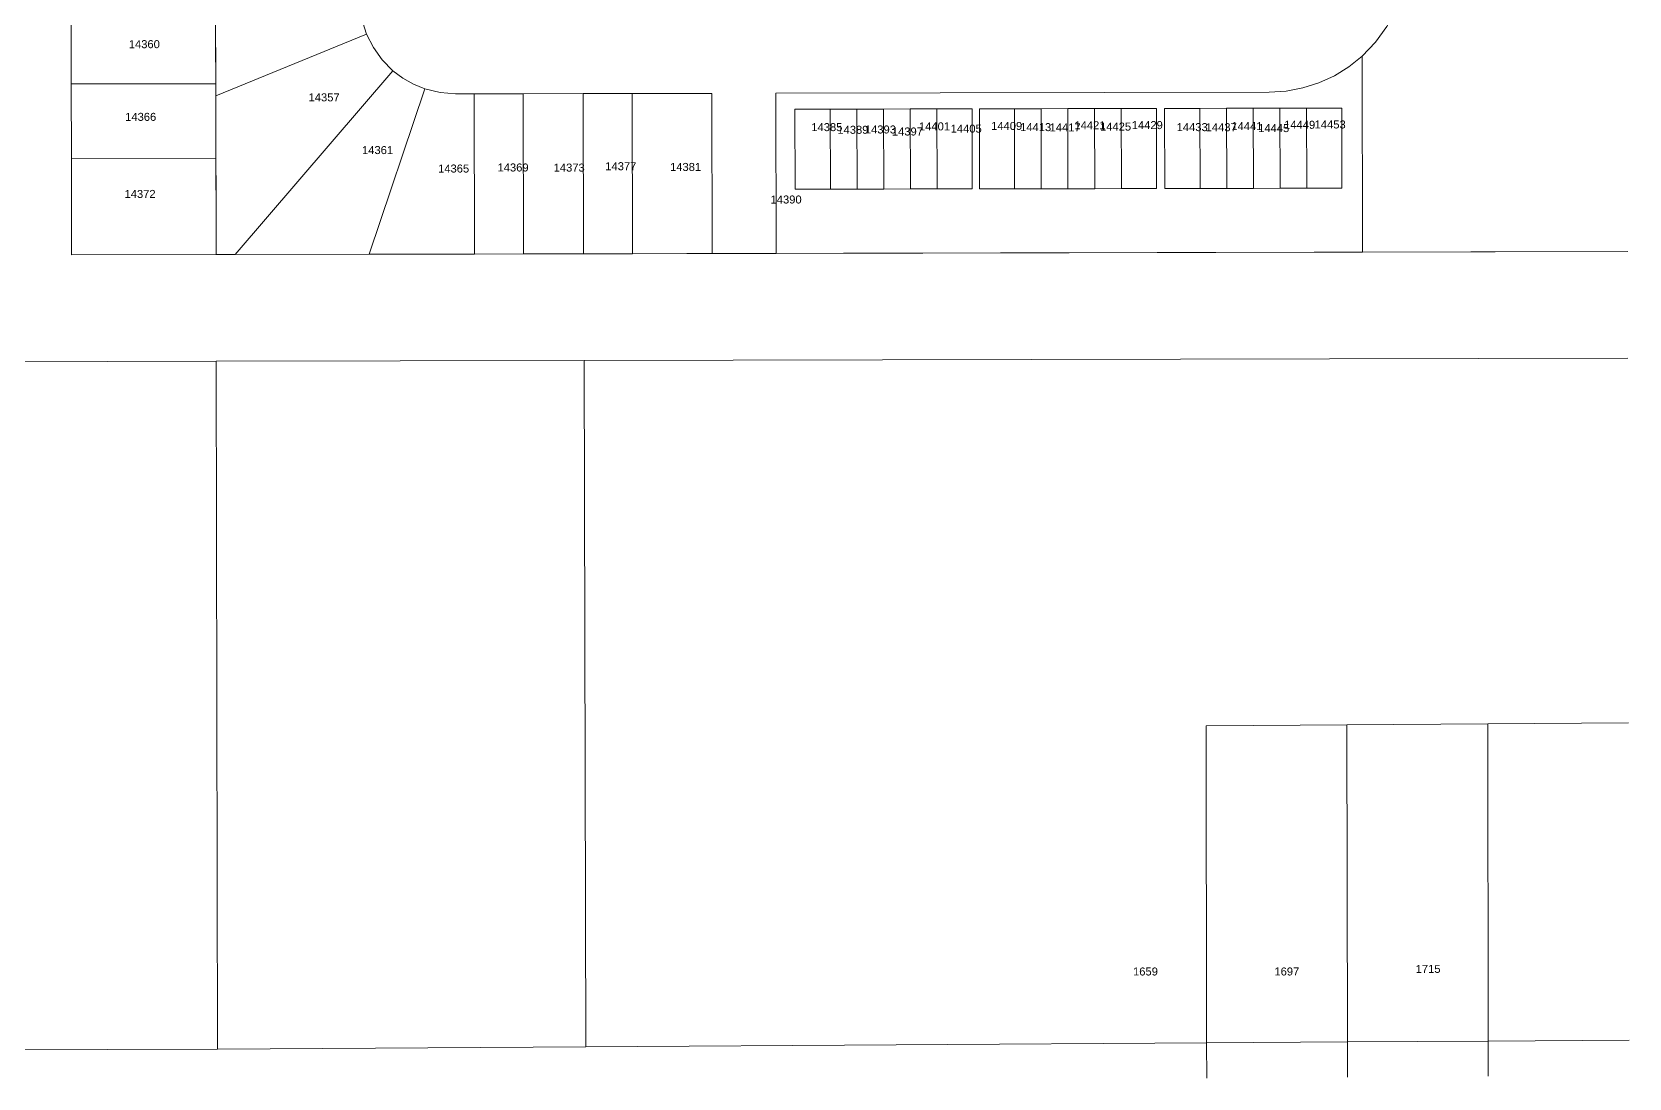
# Model space of a CAD drawing. Header units: feet. Extents: x 865220 to 2866543, y -2240498 to 973965.
# Drawn here: x 2864769 to 2866266, y 963433 to 964413 of the extents above; entities that cross this region are included whole.
import ezdxf
from ezdxf.enums import TextEntityAlignment as Align

# ---------------------------------------------------------------- set-up
doc = ezdxf.new("R2010")
doc.units = ezdxf.units.FT
doc.header["$LTSCALE"] = 0.015
doc.header["$MEASUREMENT"] = 0
doc.layers.add('Dakota County Addresses', color=7, linetype='Continuous')
doc.layers.add('Dakota County Parcels', color=7, linetype='Continuous')
doc.styles.add('Dimensions 100', font='arial.ttf')

# ---------------------------------------------------------------- blocks, each defined once
blk = doc.blocks.new('ACMAP_ANN_TEMPLATE_Dakota County Addresses')
at = {"layer": 'Dakota County Addresses', "style": 'Dimensions 100'}
blk.add_attdef('DakotaCountyAddress', text='', height=50, dxfattribs=at).set_placement((0, 0), align=Align.CENTER)

msp = doc.modelspace()

# ---------------------------------------------------------------- linework, layer by layer
at = {"layer": 'Dakota County Parcels', "lineweight": 5, "ltscale": 100}
for p, q in [((2864940.5, 964652.7), (2864941.4, 964204.7)), ((2864940.9, 964444.7), (2864941.1, 964353.5)), ((2864805.6, 964433.5), (2864805.7, 964364.5)), ((2864941.1, 964353.5), (2865082.5, 964411.2)), ((2864959.3, 964204.8), (2865107.2, 964376.9)), ((2866015.6, 964390.5), (2866015.9, 964207)), ((2864805.7, 964364.5), (2864805.8, 964294.5)), ((2864941.1, 964353.5), (2864941.4, 964204.7)), ((2865085, 964205), (2865137.1, 964359.9)), ((2865183.4, 964355.2), (2865229.4, 964355.3)), ((2865183.7, 964205.2), (2865183.4, 964355.2)), ((2865229.4, 964355.3), (2865285.4, 964355.4)), ((2865229.7, 964205.3), (2865229.4, 964355.3)), ((2865285.4, 964355.4), (2865331.4, 964355.5)), ((2865285.7, 964205.5), (2865285.4, 964355.4)), ((2865331.4, 964355.5), (2865406, 964355.7)), ((2865331.7, 964205.5), (2865331.4, 964355.5)), ((2865406, 964355.7), (2865406.3, 964205.7)), ((2865466, 964355.8), (2865928.4, 964356.8)), ((2865517, 964340.9), (2865484, 964340.8)), ((2865484.2, 964265.8), (2865484, 964340.8)), ((2865542, 964341), (2865517, 964340.9)), ((2865517, 964340.9), (2865517.2, 964265.9)), ((2865542.2, 964266), (2865542, 964341)), ((2865567, 964341), (2865542, 964341)), ((2865592, 964341.1), (2865567, 964341)), ((2865567, 964341), (2865567.2, 964266)), ((2865617, 964341.1), (2865592, 964341.1)), ((2865592.2, 964266.1), (2865592, 964341.1)), ((2865650, 964341.2), (2865617, 964341.1)), ((2865617, 964341.1), (2865617.2, 964266.1)), ((2865650.2, 964266.2), (2865650, 964341.2)), ((2865689.8, 964341.3), (2865656.8, 964341.2)), ((2865656.9, 964266.2), (2865656.8, 964341.2)), ((2865689.8, 964341.3), (2865689.9, 964266.3)), ((2865714.8, 964341.3), (2865689.8, 964341.3)), ((2865739.8, 964341.4), (2865714.8, 964341.3)), ((2865714.9, 964266.3), (2865714.8, 964341.3)), ((2865739.8, 964341.4), (2865739.9, 964266.4)), ((2865764.8, 964341.4), (2865739.8, 964341.4)), ((2865789.8, 964341.5), (2865764.8, 964341.4)), ((2865764.9, 964266.4), (2865764.8, 964341.4)), ((2865822.8, 964341.5), (2865789.8, 964341.5)), ((2865789.8, 964341.5), (2865789.9, 964266.5)), ((2865822.9, 964266.5), (2865822.8, 964341.5)), ((2865863.5, 964341.6), (2865830.5, 964341.6)), ((2865830.7, 964266.6), (2865830.5, 964341.6)), ((2865888.5, 964341.7), (2865863.5, 964341.6)), ((2865863.5, 964341.6), (2865863.7, 964266.6)), ((2865913.5, 964341.7), (2865888.5, 964341.7)), ((2865888.7, 964266.7), (2865888.5, 964341.7)), ((2865938.5, 964341.8), (2865913.5, 964341.7)), ((2865913.5, 964341.7), (2865913.7, 964266.7)), ((2865938.7, 964266.8), (2865938.5, 964341.8)), ((2865963.5, 964341.8), (2865938.5, 964341.8)), ((2865996.5, 964341.9), (2865963.5, 964341.8)), ((2865963.5, 964341.8), (2865963.7, 964266.8)), ((2865996.7, 964266.9), (2865996.5, 964341.9)), ((2864805.8, 964294.5), (2864805.9, 964204.5)), ((2865517.2, 964265.9), (2865484.2, 964265.8)), ((2865542.2, 964266), (2865517.2, 964265.9)), ((2865567.2, 964266), (2865542.2, 964266)), ((2865592.2, 964266.1), (2865567.2, 964266)), ((2865617.2, 964266.1), (2865592.2, 964266.1)), ((2865650.2, 964266.2), (2865617.2, 964266.1)), ((2865689.9, 964266.3), (2865656.9, 964266.2)), ((2865714.9, 964266.3), (2865689.9, 964266.3)), ((2865739.9, 964266.4), (2865714.9, 964266.3)), ((2865764.9, 964266.4), (2865739.9, 964266.4)), ((2865789.9, 964266.5), (2865764.9, 964266.4)), ((2865822.9, 964266.5), (2865789.9, 964266.5)), ((2865863.7, 964266.6), (2865830.7, 964266.6)), ((2865888.7, 964266.7), (2865863.7, 964266.6)), ((2865913.7, 964266.7), (2865888.7, 964266.7)), ((2865938.7, 964266.8), (2865913.7, 964266.7)), ((2865963.7, 964266.8), (2865938.7, 964266.8)), ((2865996.7, 964266.9), (2865963.7, 964266.8)), ((2864941.4, 964204.7), (2864805.9, 964204.5)), ((2864941.4, 964204.7), (2866264.5, 964207.5)), ((2864941.4, 964204.7), (2864959.3, 964204.8)), ((2864959.3, 964204.8), (2865085, 964205)), ((2865085, 964205), (2865183.7, 964205.2)), ((2865183.7, 964205.2), (2865229.7, 964205.3)), ((2865229.7, 964205.3), (2865285.7, 964205.5)), ((2865285.7, 964205.5), (2865331.7, 964205.5)), ((2865331.7, 964205.5), (2865406.3, 964205.7)), ((2865406.3, 964205.7), (2865436.3, 964205.8)), ((2865436.3, 964205.8), (2865466.3, 964205.8)), ((2865466.3, 964205.8), (2866015.9, 964207)), ((2866015.9, 964207), (2866264.5, 964207.5)), ((2865286.5, 964105.5), (2866264.7, 964107.5)), ((2864941.6, 964104.7), (2864278.9, 964103.4)), ((2864941.6, 964104.7), (2864278.9, 964103.4)), ((2864941.6, 964104.7), (2865286.5, 964105.5)), ((2864941.6, 964104.7), (2864942.9, 963460.3)), ((2865287.9, 963462.5), (2865286.5, 964105.5)), ((2866265.3, 963765.9), (2865869.3, 963763.3)), ((2865869.3, 963763.3), (2865869.8, 963466.3)), ((2866001.8, 963467.2), (2866001.3, 963764.2)), ((2866133.8, 963468), (2866133.3, 963765)), ((2865869.8, 963466.3), (2865287.9, 963462.5)), ((2865869.8, 963466.3), (2866001.8, 963467.2)), ((2865869.8, 963466.3), (2865869.9, 963433.3)), ((2866001.8, 963467.2), (2866133.8, 963468)), ((2866001.8, 963467.2), (2866001.8, 963434.2)), ((2866133.8, 963468), (2866265.7, 963468.9)), ((2866133.8, 963468), (2866133.8, 963435)), ((2864942.9, 963460.3), (2864279.9, 963458.2)), ((2864942.9, 963460.3), (2865287.9, 963462.5))]:
    msp.add_line(p, q, dxfattribs=at)
for points in [[(2866015.6, 964390.5), (2866028.1, 964403.6), (2866038.6, 964418.3), (2866047.1, 964434.3), (2866053.2, 964451.3), (2866056.9, 964469), (2866058.1, 964487)], [(2865075.9, 964445), (2865076.6, 964433.5), (2865078.9, 964422.1), (2865082.5, 964411.2)], [(2865082.5, 964411.2), (2865088.9, 964398.5), (2865097.2, 964387), (2865107.2, 964376.9)], [(2865107.2, 964376.9), (2865116.4, 964370), (2865126.5, 964364.3), (2865137.1, 964359.9)], [(2865928.4, 964356.8), (2865944.3, 964357.8), (2865960, 964360.7), (2865975.1, 964365.5), (2865989.6, 964372.2), (2866003.1, 964380.6), (2866015.6, 964390.5)], [(2864805.7, 964364.5), (2864940.7, 964364.7), (2864941, 964364.7)], [(2865137.1, 964359.9), (2865151.4, 964356.4), (2865166, 964355.2)], [(2865166, 964355.2), (2865166, 964355.2), (2865183.4, 964355.2)], [(2865466, 964355.8), (2865466.3, 964206), (2865466.3, 964205.8)], [(2864805.8, 964294.5), (2864940.8, 964294.7), (2864941.2, 964294.7)]]:
    msp.add_lwpolyline(points, dxfattribs=at)

# ---------------------------------------------------------------- block references
at = {"layer": 'Dakota County Addresses', "lineweight": 5, "ltscale": 100, "xscale": 0.15, "yscale": 0.15, "zscale": 0.15}
for p, values in [((2864874.2, 964398), {'DakotaCountyAddress': '14360'}), ((2865042.7, 964348.2), {'DakotaCountyAddress': '14357'}), ((2864870.8, 964329.9), {'DakotaCountyAddress': '14366'}), ((2865513.9, 964320.3), {'DakotaCountyAddress': '14385'}), ((2865538.3, 964317.8), {'DakotaCountyAddress': '14389'}), ((2865564.1, 964318.1), {'DakotaCountyAddress': '14393'}), ((2865589.4, 964316.2), {'DakotaCountyAddress': '14397'}), ((2865614.8, 964321), {'DakotaCountyAddress': '14401'}), ((2865644.5, 964318.9), {'DakotaCountyAddress': '14405'}), ((2865682.4, 964321.4), {'DakotaCountyAddress': '14409'}), ((2865709.6, 964320.3), {'DakotaCountyAddress': '14413'}), ((2865737.2, 964320), {'DakotaCountyAddress': '14417'}), ((2865760.5, 964322), {'DakotaCountyAddress': '14421'}), ((2865784.5, 964320.8), {'DakotaCountyAddress': '14425'}), ((2865814.2, 964322.2), {'DakotaCountyAddress': '14429'}), ((2865856.3, 964320.3), {'DakotaCountyAddress': '14433'}), ((2865883.5, 964320.2), {'DakotaCountyAddress': '14437'}), ((2865907.6, 964321.2), {'DakotaCountyAddress': '14441'}), ((2865932.7, 964319.4), {'DakotaCountyAddress': '14445'}), ((2865957, 964322.5), {'DakotaCountyAddress': '14449'}), ((2865985.6, 964322.8), {'DakotaCountyAddress': '14453'}), ((2865092.8, 964298.8), {'DakotaCountyAddress': '14361'}), ((2865164.1, 964281.5), {'DakotaCountyAddress': '14365'}), ((2865219.8, 964282.5), {'DakotaCountyAddress': '14369'}), ((2865272.4, 964282.4), {'DakotaCountyAddress': '14373'}), ((2865320.8, 964283.7), {'DakotaCountyAddress': '14377'}), ((2865381.5, 964283), {'DakotaCountyAddress': '14381'}), ((2864870.2, 964257.7), {'DakotaCountyAddress': '14372'}), ((2865475.7, 964252.5), {'DakotaCountyAddress': '14390'}), ((2866077.4, 963531.8), {'DakotaCountyAddress': '1715'}), ((2865812.5, 963529.4), {'DakotaCountyAddress': '1659'}), ((2865945, 963529.4), {'DakotaCountyAddress': '1697'})]:
    msp.add_blockref('ACMAP_ANN_TEMPLATE_Dakota County Addresses', p, dxfattribs=at).add_auto_attribs(values)

doc.saveas('drawing.dxf')
